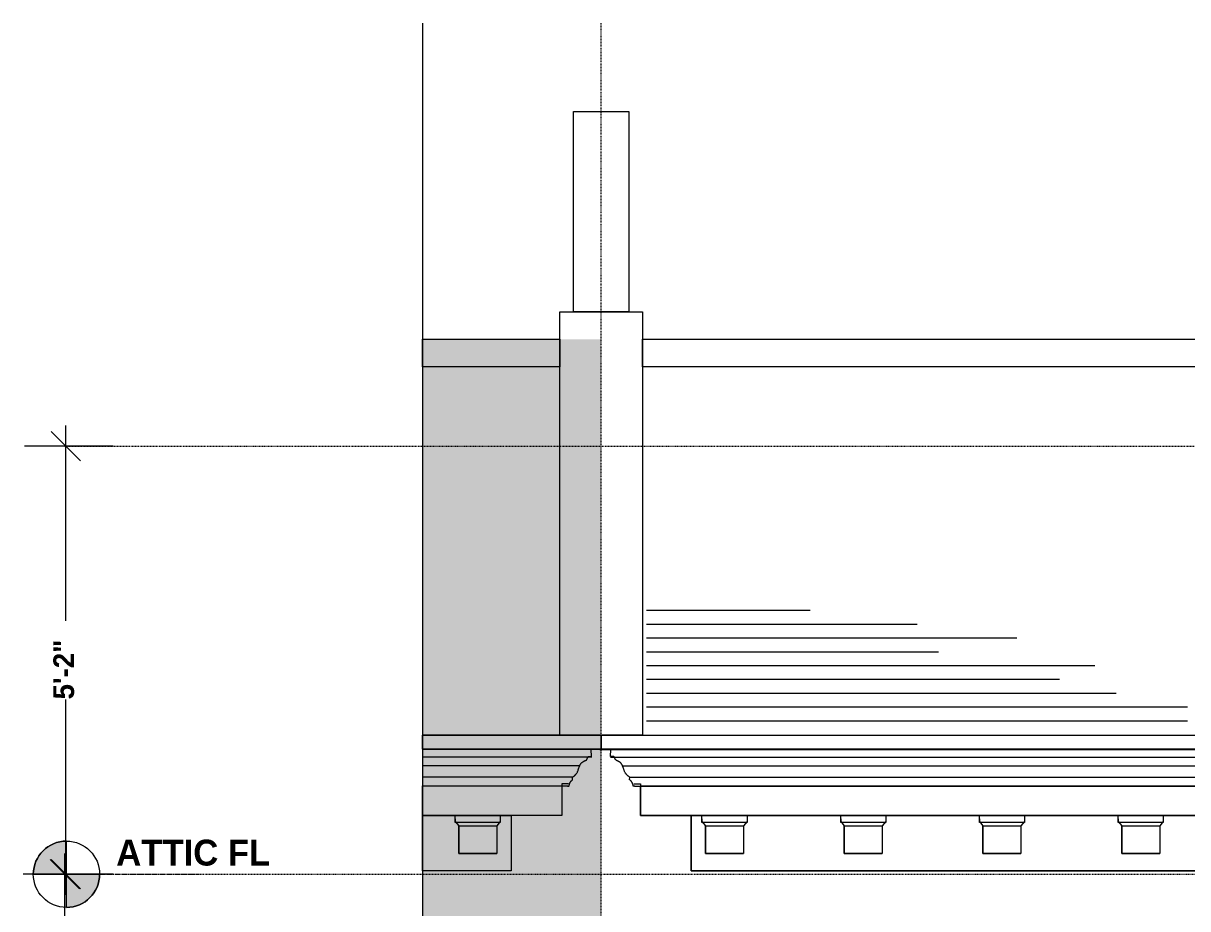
# Model space of a CAD drawing. Header units: inches. Extents: x -961 to 1381, y -1063 to 1035.
# Drawn here: x -343.8 to -175.2, y 123 to 251.3 of the extents above; entities that cross this region are included whole.
import ezdxf

# ---------------------------------------------------------------- set-up
doc = ezdxf.new("R2010")
doc.units = ezdxf.units.IN
doc.header["$LTSCALE"] = 0.2
doc.header["$MEASUREMENT"] = 0
doc.header["$PDMODE"] = 1
doc.header["$PDSIZE"] = -2
for name, pattern in [('STYLE_06', [1.04164, 0.625, -0.20828, 0.06943, -0.13893]), ('STYLE_07', [1.875, 0.625, -0.20828, 0.625, -0.20836, 0.06943, -0.13893]), ('STYLE_09', [5, 3.75, -0.277785, 0.69443, -0.277785])]:
    doc.linetypes.add(name, pattern=pattern)
doc.layers.get('0').update_dxf_attribs({"lineweight": 15})
for name, color, linetype, lineweight in [('_MD Elevations (2D)', 7, 'Continuous', 5), ('Dimension', 7, 'Continuous', 5), ('None', 7, 'Continuous', 5)]:
    doc.layers.add(name, color=color, linetype=linetype, lineweight=lineweight)
doc.styles.add('Bradley Hand ITC TT-Bold', font='Bradley Hand ITC TT-Bold')
doc.dimstyles.new('Arch', dxfattribs={"dimtxt": 3.002787, "dimasz": 0.125, "dimexe": 0.125, "dimexo": 0.0625, "dimgap": 0.0625, "dimtad": 1, "dimdec": 3, "dimzin": 15, "dimdsep": 46, "dimlunit": 4, "dimtxsty": 'Bradley Hand ITC TT-Bold', "dimblk": 'VW_SLASH', "dimcen": 0, "dimdle": 0.0625, "dimazin": 0, "dimtfac": 1, "dimtdec": 3, "dimtix": 1, "dimtmove": 0, "dimatfit": 0, "dimldrblk": 'VW_FILLEDARROW', "dimfxl": 0, "dimfrac": 2, "dimtolj": 1, "dimtzin": 15, "dimarcsym": 0})

# ---------------------------------------------------------------- blocks, each defined once
blk = doc.blocks.new('Group')
at = {"layer": 'None', "color": 7, "linetype": 'Continuous', "lineweight": 5}
for p, q in [((-253.57, 166.24), (-229.87, 166.24)), ((-253.57, 164.24), (-214.41, 164.24)), ((-253.57, 162.24), (-199.98, 162.24)), ((-253.57, 160.24), (-211.32, 160.24)), ((-253.57, 158.24), (-188.65, 158.24)), ((-253.57, 156.24), (-193.8, 156.24)), ((-253.57, 154.24), (-185.56, 154.24)), ((-253.57, 152.24), (-175.25, 152.24)), ((-253.57, 150.24), (-175.25, 150.24))]:
    blk.add_line(p, q, dxfattribs=at)
blk = doc.blocks.new('*D')
at = {"layer": 'Defpoints', "color": 0, "lineweight": 0}
for p in [(-327.82, 190), (100.36, 190), (1355.82, 190), (-337.66, 128), (-330.31, 128), (-327.82, 128), (90.52, 128), (97.86, 128), (100.36, 128), (1355.82, 128), (1358.31, 128), (1365.66, 128), (-947.19, 104.5), (-337.81, 15.5), (-330.31, 15.5), (-329.47, 15.5), (90.36, 15.5), (97.86, 15.5), (97.86, 15.5), (1357.47, 15.5), (1358.31, 15.5), (1365.81, 15.5), (-954.69, 6), (-947.19, 6), (-947.19, 6), (-954.69, -105.5), (-947.19, -105.5), (-947.19, -105.5), (-336.97, -105.5), (-336.97, -105.5), (-329.47, -105.5), (-329.47, -105.5), (90.36, -105.5), (90.36, -105.5), (97.86, -105.5), (97.86, -105.5), (1357.47, -105.5), (1357.47, -105.5), (1364.97, -105.5), (1364.97, -105.5), (-329.47, -198.75), (97.86, -198.75), (1357.47, -198.75), (-954.69, -207.5), (-947.19, -207.5)]:
    blk.add_point(p, dxfattribs=at)
at = {"layer": 'Dimension', "color": 0, "linetype": 'Continuous', "lineweight": -2}
for p, q in [((-337.66, 190), (-337.66, 193)), ((90.52, 190), (90.52, 193)), ((1365.66, 190), (1365.66, 193)), ((-330.82, 190), (-343.66, 190)), ((-337.66, 128), (-337.66, 190)), ((97.36, 190), (84.52, 190)), ((90.52, 128), (90.52, 190)), ((1358.82, 190), (1371.66, 190)), ((1365.66, 128), (1365.66, 190)), ((-337.81, 128), (-337.81, 131)), ((90.36, 128), (90.36, 131)), ((1365.81, 128), (1365.81, 131)), ((-333.31, 128), (-343.81, 128)), ((-330.82, 128), (-343.66, 128)), ((-337.81, 15.5), (-337.81, 128)), ((-337.66, 125), (-337.66, 128)), ((94.86, 128), (84.36, 128)), ((97.36, 128), (84.52, 128)), ((90.36, 15.5), (90.36, 128)), ((90.52, 125), (90.52, 128)), ((1358.82, 128), (1371.66, 128)), ((1361.31, 128), (1371.81, 128)), ((1365.66, 125), (1365.66, 128)), ((1365.81, 15.5), (1365.81, 128)), ((-954.69, 104.5), (-954.69, 107.5)), ((-950.19, 104.5), (-960.69, 104.5)), ((-954.69, 6), (-954.69, 104.5)), ((-336.97, 15.5), (-336.97, 18.5)), ((90.36, 15.5), (90.36, 18.5)), ((1364.97, 15.5), (1364.97, 18.5)), ((-333.31, 15.5), (-343.81, 15.5)), ((-332.47, 15.5), (-342.97, 15.5)), ((-337.81, 12.5), (-337.81, 15.5)), ((-336.97, -105.5), (-336.97, 15.5)), ((94.86, 15.5), (84.36, 15.5)), ((94.86, 15.5), (84.36, 15.5)), ((90.36, -105.5), (90.36, 15.5)), ((90.36, 12.5), (90.36, 15.5)), ((1360.47, 15.5), (1370.97, 15.5)), ((1361.31, 15.5), (1371.81, 15.5)), ((1364.97, -105.5), (1364.97, 15.5)), ((1365.81, 12.5), (1365.81, 15.5)), ((-954.69, 6), (-954.69, 9)), ((-935.69, 9), (-935.69, 6)), ((-950.19, 6), (-960.69, 6)), ((-950.19, 6), (-960.69, 6)), ((-954.69, -105.5), (-954.69, 6)), ((-954.69, 3), (-954.69, 6)), ((-935.69, 6), (-935.69, -6.5)), ((-932.69, 6), (-929.69, 6)), ((-935.69, -6.5), (-935.69, -9.5)), ((-932.69, -6.5), (-929.69, -6.5)), ((-954.69, -105.5), (-954.69, -102.5)), ((-935.69, -102.5), (-935.69, -105.5)), ((-336.97, -102.5), (-336.97, -105.5)), ((90.36, -102.5), (90.36, -105.5)), ((1364.97, -102.5), (1364.97, -105.5)), ((-950.19, -105.5), (-960.69, -105.5)), ((-950.19, -105.5), (-960.69, -105.5)), ((-954.69, -207.5), (-954.69, -105.5)), ((-954.69, -108.5), (-954.69, -105.5)), ((-935.69, -105.5), (-935.69, -118)), ((-932.69, -105.5), (-929.69, -105.5)), ((-332.47, -105.5), (-342.97, -105.5)), ((-332.47, -105.5), (-342.97, -105.5)), ((-336.97, -108.5), (-336.97, -105.5)), ((-336.97, -105.5), (-336.97, -198.75)), ((94.86, -105.5), (84.36, -105.5)), ((94.86, -105.5), (84.36, -105.5)), ((90.36, -108.5), (90.36, -105.5)), ((90.36, -105.5), (90.36, -198.75)), ((1360.47, -105.5), (1370.97, -105.5)), ((1360.47, -105.5), (1370.97, -105.5)), ((1364.97, -108.5), (1364.97, -105.5)), ((1364.97, -105.5), (1364.97, -198.75)), ((-935.69, -118), (-935.69, -121)), ((-932.69, -118), (-929.69, -118)), ((-332.47, -198.75), (-342.97, -198.75)), ((-336.97, -198.75), (-336.97, -201.75)), ((94.86, -198.75), (84.36, -198.75)), ((90.36, -198.75), (90.36, -201.75)), ((1360.47, -198.75), (1370.97, -198.75)), ((1364.97, -198.75), (1364.97, -201.75)), ((-950.19, -207.5), (-960.69, -207.5)), ((-954.69, -210.5), (-954.69, -207.5))]:
    blk.add_line(p, q, dxfattribs=at)
at = {"layer": 'None', "color": 0, "linetype": 'Continuous', "lineweight": 20}
for points in [[(-339.78, 192.12), (-335.54, 187.88)], [(88.39, 192.12), (92.64, 187.88)], [(1363.54, 192.12), (1367.78, 187.88)], [(-339.93, 130.12), (-335.69, 125.88)], [(-335.54, 125.88), (-339.78, 130.12)], [(88.24, 130.12), (92.49, 125.88)], [(92.64, 125.88), (88.39, 130.12)], [(1367.78, 125.88), (1363.54, 130.12)], [(1363.69, 130.12), (1367.93, 125.88)], [(-956.81, 106.62), (-952.57, 102.38)], [(-335.69, 13.38), (-339.93, 17.62)], [(-339.1, 17.62), (-334.85, 13.38)], [(88.24, 17.62), (92.49, 13.38)], [(92.49, 13.38), (88.24, 17.62)], [(1362.85, 17.62), (1367.1, 13.38)], [(1367.93, 13.38), (1363.69, 17.62)], [(-956.81, 8.12), (-952.57, 3.88)], [(-952.57, 3.88), (-956.81, 8.12)], [(-937.81, 8.12), (-933.57, 3.88)], [(-933.57, -8.62), (-937.81, -4.38)], [(-956.81, -103.38), (-952.57, -107.62)], [(-952.57, -107.62), (-956.81, -103.38)], [(-937.81, -103.38), (-933.57, -107.62)], [(-334.85, -107.62), (-339.1, -103.38)], [(-339.1, -103.38), (-334.85, -107.62)], [(92.49, -107.62), (88.24, -103.38)], [(88.24, -103.38), (92.49, -107.62)], [(1367.1, -107.62), (1362.85, -103.38)], [(1362.85, -103.38), (1367.1, -107.62)], [(-933.57, -120.12), (-937.81, -115.88)], [(-334.85, -200.87), (-339.1, -196.63)], [(92.49, -200.87), (88.24, -196.63)], [(1367.1, -200.87), (1362.85, -196.63)], [(-952.57, -209.62), (-956.81, -205.38)]]:
    blk.add_lwpolyline(points, dxfattribs=at)
at = {"color": 0, "linetype": 'Continuous', "lineweight": -2}
for points in [[(-334.33, 153.32), (-334.33, 164.68), (-340.99, 164.68), (-340.99, 153.32)], [(93.85, 153.32), (93.85, 164.68), (87.18, 164.68), (87.18, 153.32)], [(1368.99, 153.32), (1368.99, 164.68), (1362.33, 164.68), (1362.33, 153.32)], [(-334.48, 61.33), (-334.48, 82.17), (-341.15, 82.17), (-341.15, 61.33)], [(93.7, 61.33), (93.7, 82.17), (87.03, 82.17), (87.03, 61.33)], [(1369.15, 61.33), (1369.15, 82.17), (1362.48, 82.17), (1362.48, 61.33)], [(-951.36, 44.8), (-951.36, 65.7), (-958.03, 65.7), (-958.03, 44.8)], [(-932.78, -7.96), (-932.78, 7.46), (-938.61, 7.46), (-938.61, -7.96)], [(-333.64, -51.65), (-333.64, -38.35), (-340.31, -38.35), (-340.31, -51.65)], [(93.7, -51.65), (93.7, -38.35), (87.03, -38.35), (87.03, -51.65)], [(1368.31, -51.65), (1368.31, -38.35), (1361.64, -38.35), (1361.64, -51.65)], [(-951.36, -60.1), (-951.36, -39.4), (-958.03, -39.4), (-958.03, -60.1)], [(-932.78, -119.46), (-932.78, -104.04), (-938.61, -104.04), (-938.61, -119.46)], [(-333.64, -168.39), (-333.64, -135.86), (-340.31, -135.86), (-340.31, -168.39)], [(93.7, -168.39), (93.7, -135.86), (87.03, -135.86), (87.03, -168.39)], [(1368.31, -168.39), (1368.31, -135.86), (1361.64, -135.86), (1361.64, -168.39)], [(-951.36, -162.1), (-951.36, -150.9), (-958.03, -150.9), (-958.03, -162.1)]]:
    blk.add_wipeout(points, dxfattribs=at).dxf.layer = 'Dimension'
at = {"layer": 'Defpoints', "color": 0, "lineweight": 0}
for p in [(-935.69, 6), (-935.69, 6), (-935.69, -6.5), (-935.69, -105.5), (-935.69, -105.5), (-935.69, -118)]:
    blk.add_point(p, dxfattribs=at)
at = {"layer": 'Dimension', "color": 0, "attachment_point": 1, "rotation": 90, "line_spacing_factor": 1.337445, "style": 'Bradley Hand ITC TT-Bold'}
for s, insert, char_height in [('5\'-2"', (-339.46, 153.32), 3.003), ('5\'-2"', (88.71, 153.32), 3.003), ('5\'-2"', (1363.86, 153.32), 3.003), ('9\'-4 1/2"', (-339.61, 61.33), 3.003), ('9\'-4 1/2"', (88.56, 61.33), 3.003), ('9\'-4 1/2"', (1364.01, 61.33), 3.003), ('8\'-2 1/2"', (-956.5, 44.8), 3.003), ('12 1/2"', (-937.27, -7.96), 2.627), ('10\'-1"', (-338.78, -51.65), 3.003), ('10\'-1"', (88.56, -51.65), 3.003), ('10\'-1"', (1363.17, -51.65), 3.003), ('9\'-3 1/2"', (-956.5, -60.1), 3.003), ('12 1/2"', (-937.27, -119.46), 2.627), ('7\'-9 1/4" +/- ', (-338.78, -168.39), 3.0028), ('7\'-9 1/4" +/- ', (88.56, -168.39), 3.0028), ('7\'-9 1/4" +/- ', (1363.17, -168.39), 3.0028), ('8\'-6"', (-956.5, -162.1), 3.003)]:
    blk.add_mtext(s, dxfattribs=dict(at, insert=insert, char_height=char_height))
blk = doc.blocks.new('VW_FILLEDARROW')
at = {"linetype": 'ByBlock', "lineweight": 0}
blk.add_hatch(color=0, dxfattribs=at).paths.add_polyline_path([(-1, 0.268), (0, 0), (-1, -0.268)])
at = {"layer": 'None', "color": 0, "linetype": 'Continuous', "lineweight": 5}
blk.add_lwpolyline([(-1, 0.268), (0, 0), (-1, -0.268)], close=True, dxfattribs=at)
blk = doc.blocks.new('VW_SLASH')
at = {"color": 0, "linetype": 'ByBlock', "lineweight": -2}
blk.add_line((0, 0), (-1, 0), dxfattribs=at)
at = {"layer": 'None', "color": 0, "linetype": 'Continuous', "lineweight": 20}
blk.add_lwpolyline([(0.354, 0.354), (-0.354, -0.354)], dxfattribs=at)
blk = doc.blocks.new('Group-171')
at = {"color": 7, "linetype": 'Continuous', "lineweight": 20}
blk.add_wipeout([(-255.26, 140.76), (-255.51, 140.78), (-255.51, 140.8), (-255.51, 140.82), (-255.52, 140.84), (-255.52, 140.85), (-255.52, 140.87), (-255.53, 140.89), (-255.53, 140.91), (-255.54, 140.93), (-255.54, 140.95), (-255.54, 140.97), (-255.55, 140.98), (-255.55, 141), (-255.56, 141.02), (-255.56, 141.04), (-255.57, 141.05), (-255.57, 141.07), (-255.58, 141.09), (-255.59, 141.1), (-255.59, 141.12), (-255.6, 141.14), (-255.6, 141.15), (-255.61, 141.17), (-255.62, 141.18), (-255.62, 141.2), (-255.63, 141.22), (-255.64, 141.23), (-255.64, 141.25), (-255.65, 141.26), (-255.66, 141.28), (-255.67, 141.29), (-255.67, 141.3), (-255.68, 141.32), (-255.69, 141.33), (-255.7, 141.35), (-255.71, 141.36), (-255.72, 141.37), (-255.72, 141.39), (-255.73, 141.4), (-255.74, 141.41), (-255.75, 141.43), (-255.76, 141.44), (-255.77, 141.45), (-255.78, 141.46), (-255.79, 141.48), (-255.8, 141.49), (-255.81, 141.5), (-255.82, 141.51), (-255.83, 141.52), (-255.84, 141.53), (-255.85, 141.54), (-255.86, 141.55), (-255.87, 141.57), (-255.88, 141.58), (-255.9, 141.59), (-255.91, 141.6), (-255.92, 141.61), (-255.93, 141.62), (-255.94, 141.63), (-255.96, 141.64), (-255.97, 141.64), (-255.98, 141.65), (-255.99, 141.66), (-256.01, 141.67), (-256.02, 141.68)], dxfattribs=at).dxf.layer = 'None'
at = {"layer": 'None', "color": 7, "linetype": 'Continuous', "lineweight": 20}
blk.add_line((-256.02, 141.68), (-256, 142.05), dxfattribs=at)
blk.add_open_spline([(-255.26, 140.76), (-255.38, 140.77), (-255.51, 140.78), (-255.6, 141.41), (-256.02, 141.68)], degree=2, knots=[0, 0, 0, 1, 1, 2, 2, 2], dxfattribs=at)
at = {"color": 7, "linetype": 'Continuous', "lineweight": 20}
blk.add_wipeout([(-256, 142.05), (-256.02, 142.07), (-256.04, 142.08), (-256.06, 142.09), (-256.08, 142.11), (-256.1, 142.12), (-256.11, 142.13), (-256.13, 142.15), (-256.15, 142.16), (-256.17, 142.17), (-256.19, 142.19), (-256.2, 142.2), (-256.22, 142.21), (-256.24, 142.23), (-256.25, 142.24), (-256.27, 142.26), (-256.29, 142.27), (-256.3, 142.28), (-256.32, 142.3), (-256.33, 142.31), (-256.35, 142.33), (-256.36, 142.34), (-256.38, 142.35), (-256.39, 142.37), (-256.41, 142.38), (-256.42, 142.4), (-256.44, 142.41), (-256.45, 142.43), (-256.46, 142.44), (-256.48, 142.46), (-256.49, 142.47), (-256.5, 142.49), (-256.52, 142.5), (-256.53, 142.52), (-256.54, 142.53), (-256.55, 142.55), (-256.57, 142.57), (-256.58, 142.58), (-256.59, 142.6), (-256.6, 142.61), (-256.61, 142.63), (-256.62, 142.65), (-256.63, 142.66), (-256.64, 142.68), (-256.65, 142.69), (-256.66, 142.71), (-256.67, 142.73), (-256.68, 142.74), (-256.69, 142.76), (-256.7, 142.78), (-256.71, 142.79), (-256.72, 142.81), (-256.73, 142.83), (-256.73, 142.84), (-256.74, 142.86), (-256.75, 142.88), (-256.76, 142.9), (-256.76, 142.91), (-256.77, 142.93), (-256.78, 142.95), (-256.78, 142.96), (-256.79, 142.98), (-256.8, 143), (-256.8, 143.02), (-256.81, 143.04), (-256.81, 143.05), (-256.82, 143.07), (-256.83, 143.09), (-256.83, 143.11), (-256.84, 143.12), (-256.84, 143.14), (-256.85, 143.16), (-256.85, 143.17), (-256.86, 143.19), (-256.86, 143.21), (-256.87, 143.23), (-256.87, 143.24), (-256.88, 143.26), (-256.89, 143.27), (-256.89, 143.29), (-256.9, 143.31), (-256.9, 143.32), (-256.91, 143.34), (-256.91, 143.35), (-256.92, 143.37), (-256.92, 143.38), (-256.93, 143.4), (-256.94, 143.41), (-256.94, 143.43), (-256.95, 143.44), (-256.95, 143.46), (-256.96, 143.47), (-256.96, 143.49), (-256.97, 143.5), (-256.97, 143.52), (-256.98, 143.53), (-256.98, 143.55), (-256.99, 143.56), (-256.99, 143.57), (-257, 143.59), (-257.01, 143.6), (-257.01, 143.61), (-257.02, 143.63), (-257.02, 143.64), (-257.03, 143.65), (-257.03, 143.67), (-257.04, 143.68), (-257.04, 143.69), (-257.05, 143.7), (-257.05, 143.72), (-257.06, 143.73), (-257.06, 143.74), (-257.07, 143.75), (-257.07, 143.77), (-257.08, 143.78), (-257.08, 143.79), (-257.09, 143.8), (-257.09, 143.81), (-257.1, 143.82), (-257.11, 143.83), (-257.11, 143.85), (-257.12, 143.86), (-257.12, 143.87), (-257.13, 143.88), (-257.13, 143.89), (-257.14, 143.9), (-257.14, 143.91), (-257.15, 143.92), (-257.15, 143.93), (-257.16, 143.94), (-257.16, 143.95), (-257.17, 143.96), (-257.17, 143.97), (-257.18, 143.98), (-257.19, 143.99), (-257.19, 144), (-257.2, 144.01), (-257.21, 144.02), (-257.22, 144.03), (-257.22, 144.04), (-257.23, 144.05), (-257.24, 144.06), (-257.25, 144.07), (-257.26, 144.08), (-257.27, 144.09), (-257.28, 144.1), (-257.29, 144.11), (-257.3, 144.12), (-257.31, 144.13), (-257.32, 144.14), (-257.33, 144.15), (-257.34, 144.16), (-257.35, 144.17), (-257.36, 144.18), (-257.37, 144.19), (-257.39, 144.19), (-257.4, 144.2), (-257.41, 144.21), (-257.43, 144.22), (-257.44, 144.23), (-257.45, 144.24), (-257.47, 144.25), (-257.48, 144.26), (-257.49, 144.27), (-257.51, 144.28), (-257.52, 144.29), (-257.54, 144.3), (-257.55, 144.31), (-257.57, 144.32), (-257.59, 144.33), (-257.6, 144.34), (-257.62, 144.35), (-257.64, 144.36), (-257.65, 144.36), (-257.67, 144.37), (-257.69, 144.38), (-257.71, 144.39), (-257.72, 144.4), (-257.74, 144.41), (-257.76, 144.42), (-257.78, 144.43), (-257.8, 144.44), (-257.82, 144.45), (-257.84, 144.46), (-257.86, 144.47), (-257.88, 144.48), (-257.9, 144.48), (-257.92, 144.49), (-257.94, 144.5), (-257.96, 144.51), (-257.98, 144.52), (-258, 144.53), (-258.03, 144.54)], dxfattribs=at).dxf.layer = 'None'
at = {"layer": 'None', "color": 7, "linetype": 'Continuous', "lineweight": 20}
blk.add_line((-258.03, 144.54), (-258.29, 145.05), dxfattribs=at)
blk.add_open_spline([(-256, 142.05), (-256.63, 142.46), (-256.99, 143.61), (-257.32, 144.25), (-258.03, 144.54)], degree=2, dxfattribs=at)
blk = doc.blocks.new('Group-172')
at = {"layer": 'None', "color": 7}
blk.add_blockref('Group-171', (0, 0), dxfattribs=at)
at = {"layer": 'None', "color": 7, "linetype": 'Continuous', "lineweight": 20}
for p, q in [((-258.78, 145.05), (-258.72, 146.05)), ((-258.29, 145.05), (-258.78, 145.05))]:
    blk.add_line(p, q, dxfattribs=at)
blk = doc.blocks.new('Group-175')
at = {"layer": 'None', "color": 7, "linetype": 'Continuous', "lineweight": 15}
for p, q in [((-260.15, 146.05), (30.75, 146.05)), ((-255.31, 140.78), (27.21, 140.78))]:
    blk.add_line(p, q, dxfattribs=at)
at = {"layer": 'None', "color": 7, "linetype": 'Continuous', "lineweight": 5}
for p, q in [((-258.81, 144.95), (30.34, 144.95)), ((-257.06, 143.72), (28.66, 143.72)), ((-256, 142.04), (27.61, 142.04))]:
    blk.add_line(p, q, dxfattribs=at)
at = {"layer": 'None', "color": 7}
blk.add_blockref('Group-172', (0, 0), dxfattribs=at)
blk = doc.blocks.new('Group-176')
at = {"layer": 'None', "color": 7, "linetype": 'Continuous', "lineweight": 5}
for points in [[(-245.55, 136.5), (-239, 136.5), (-239, 135.5), (-245.55, 135.5)], [(-245.02, 135), (-239.52, 135), (-239.52, 131), (-245.02, 131)]]:
    blk.add_lwpolyline(points, close=True, dxfattribs=at)
at = {"layer": 'None', "color": 7, "linetype": 'Continuous', "lineweight": 5, "flags": 128}
for points in [[(-245.55, 136), (-245.55, 135.62), (-245.02, 135), (-245.02, 131), (-239.52, 131)], [(-239, 136), (-239, 135.62), (-239.52, 135), (-239.52, 131), (-245.02, 131)]]:
    blk.add_lwpolyline(points, dxfattribs=at)
blk = doc.blocks.new('Group-177')
at = {"layer": 'None', "color": 7, "linetype": 'Continuous', "lineweight": 5}
for points in [[(-225.46, 136.5), (-218.92, 136.5), (-218.92, 135.5), (-225.46, 135.5)], [(-224.94, 135), (-219.44, 135), (-219.44, 131), (-224.94, 131)]]:
    blk.add_lwpolyline(points, close=True, dxfattribs=at)
at = {"layer": 'None', "color": 7, "linetype": 'Continuous', "lineweight": 5, "flags": 128}
for points in [[(-225.46, 136), (-225.46, 135.62), (-224.94, 135), (-224.94, 131), (-219.44, 131)], [(-218.92, 136), (-218.92, 135.62), (-219.44, 135), (-219.44, 131), (-224.94, 131)]]:
    blk.add_lwpolyline(points, dxfattribs=at)
blk = doc.blocks.new('Group-178')
at = {"layer": 'None', "color": 7, "linetype": 'Continuous', "lineweight": 5}
for points in [[(-205.38, 136.5), (-198.83, 136.5), (-198.83, 135.5), (-205.38, 135.5)], [(-204.86, 135), (-199.36, 135), (-199.36, 131), (-204.86, 131)]]:
    blk.add_lwpolyline(points, close=True, dxfattribs=at)
at = {"layer": 'None', "color": 7, "linetype": 'Continuous', "lineweight": 5, "flags": 128}
for points in [[(-205.38, 136), (-205.38, 135.62), (-204.86, 135), (-204.86, 131), (-199.36, 131)], [(-198.83, 136), (-198.83, 135.62), (-199.36, 135), (-199.36, 131), (-204.86, 131)]]:
    blk.add_lwpolyline(points, dxfattribs=at)
blk = doc.blocks.new('Group-179')
at = {"layer": 'None', "color": 7, "linetype": 'Continuous', "lineweight": 5}
for points in [[(-185.3, 136.5), (-178.75, 136.5), (-178.75, 135.5), (-185.3, 135.5)], [(-184.77, 135), (-179.27, 135), (-179.27, 131), (-184.77, 131)]]:
    blk.add_lwpolyline(points, close=True, dxfattribs=at)
at = {"layer": 'None', "color": 7, "linetype": 'Continuous', "lineweight": 5, "flags": 128}
for points in [[(-185.3, 136), (-185.3, 135.62), (-184.77, 135), (-184.77, 131), (-179.27, 131)], [(-178.75, 136), (-178.75, 135.62), (-179.27, 135), (-179.27, 131), (-184.77, 131)]]:
    blk.add_lwpolyline(points, dxfattribs=at)
blk = doc.blocks.new('Group-188')
at = {"color": 7, "linetype": 'Continuous', "lineweight": 20}
blk.add_wipeout([(-265.04, 140.76), (-264.79, 140.78), (-264.79, 140.8), (-264.78, 140.82), (-264.78, 140.84), (-264.78, 140.85), (-264.77, 140.87), (-264.77, 140.89), (-264.77, 140.91), (-264.76, 140.93), (-264.76, 140.95), (-264.75, 140.97), (-264.75, 140.98), (-264.74, 141), (-264.74, 141.02), (-264.73, 141.04), (-264.73, 141.05), (-264.72, 141.07), (-264.72, 141.09), (-264.71, 141.1), (-264.71, 141.12), (-264.7, 141.14), (-264.69, 141.15), (-264.69, 141.17), (-264.68, 141.18), (-264.68, 141.2), (-264.67, 141.22), (-264.66, 141.23), (-264.65, 141.25), (-264.65, 141.26), (-264.64, 141.28), (-264.63, 141.29), (-264.62, 141.3), (-264.62, 141.32), (-264.61, 141.33), (-264.6, 141.35), (-264.59, 141.36), (-264.58, 141.37), (-264.57, 141.39), (-264.57, 141.4), (-264.56, 141.41), (-264.55, 141.43), (-264.54, 141.44), (-264.53, 141.45), (-264.52, 141.46), (-264.51, 141.48), (-264.5, 141.49), (-264.49, 141.5), (-264.48, 141.51), (-264.47, 141.52), (-264.46, 141.53), (-264.45, 141.54), (-264.44, 141.55), (-264.42, 141.57), (-264.41, 141.58), (-264.4, 141.59), (-264.39, 141.6), (-264.38, 141.61), (-264.37, 141.62), (-264.35, 141.63), (-264.34, 141.64), (-264.33, 141.64), (-264.32, 141.65), (-264.3, 141.66), (-264.29, 141.67), (-264.28, 141.68)], dxfattribs=at).dxf.layer = 'None'
at = {"layer": 'None', "color": 7, "linetype": 'Continuous', "lineweight": 20}
blk.add_line((-264.28, 141.68), (-264.3, 142.05), dxfattribs=at)
blk.add_open_spline([(-265.04, 140.76), (-264.92, 140.77), (-264.79, 140.78), (-264.7, 141.41), (-264.28, 141.68)], degree=2, knots=[0, 0, 0, 1, 1, 2, 2, 2], dxfattribs=at)
at = {"color": 7, "linetype": 'Continuous', "lineweight": 20}
blk.add_wipeout([(-264.3, 142.05), (-264.28, 142.07), (-264.26, 142.08), (-264.24, 142.09), (-264.22, 142.11), (-264.2, 142.12), (-264.18, 142.13), (-264.17, 142.15), (-264.15, 142.16), (-264.13, 142.17), (-264.11, 142.19), (-264.1, 142.2), (-264.08, 142.21), (-264.06, 142.23), (-264.04, 142.24), (-264.03, 142.26), (-264.01, 142.27), (-264, 142.28), (-263.98, 142.3), (-263.96, 142.31), (-263.95, 142.33), (-263.93, 142.34), (-263.92, 142.35), (-263.9, 142.37), (-263.89, 142.38), (-263.88, 142.4), (-263.86, 142.41), (-263.85, 142.43), (-263.83, 142.44), (-263.82, 142.46), (-263.81, 142.47), (-263.79, 142.49), (-263.78, 142.5), (-263.77, 142.52), (-263.76, 142.53), (-263.74, 142.55), (-263.73, 142.57), (-263.72, 142.58), (-263.71, 142.6), (-263.7, 142.61), (-263.69, 142.63), (-263.68, 142.65), (-263.67, 142.66), (-263.66, 142.68), (-263.65, 142.69), (-263.64, 142.71), (-263.63, 142.73), (-263.62, 142.74), (-263.61, 142.76), (-263.6, 142.78), (-263.59, 142.79), (-263.58, 142.81), (-263.57, 142.83), (-263.56, 142.84), (-263.56, 142.86), (-263.55, 142.88), (-263.54, 142.9), (-263.53, 142.91), (-263.53, 142.93), (-263.52, 142.95), (-263.51, 142.96), (-263.51, 142.98), (-263.5, 143), (-263.5, 143.02), (-263.49, 143.04), (-263.48, 143.05), (-263.48, 143.07), (-263.47, 143.09), (-263.47, 143.11), (-263.46, 143.12), (-263.46, 143.14), (-263.45, 143.16), (-263.45, 143.17), (-263.44, 143.19), (-263.43, 143.21), (-263.43, 143.23), (-263.42, 143.24), (-263.42, 143.26), (-263.41, 143.27), (-263.41, 143.29), (-263.4, 143.31), (-263.4, 143.32), (-263.39, 143.34), (-263.38, 143.35), (-263.38, 143.37), (-263.37, 143.38), (-263.37, 143.4), (-263.36, 143.41), (-263.36, 143.43), (-263.35, 143.44), (-263.35, 143.46), (-263.34, 143.47), (-263.34, 143.49), (-263.33, 143.5), (-263.33, 143.52), (-263.32, 143.53), (-263.31, 143.55), (-263.31, 143.56), (-263.3, 143.57), (-263.3, 143.59), (-263.29, 143.6), (-263.29, 143.61), (-263.28, 143.63), (-263.28, 143.64), (-263.27, 143.65), (-263.27, 143.67), (-263.26, 143.68), (-263.26, 143.69), (-263.25, 143.7), (-263.25, 143.72), (-263.24, 143.73), (-263.23, 143.74), (-263.23, 143.75), (-263.22, 143.77), (-263.22, 143.78), (-263.21, 143.79), (-263.21, 143.8), (-263.2, 143.81), (-263.2, 143.82), (-263.19, 143.83), (-263.19, 143.85), (-263.18, 143.86), (-263.18, 143.87), (-263.17, 143.88), (-263.17, 143.89), (-263.16, 143.9), (-263.16, 143.91), (-263.15, 143.92), (-263.15, 143.93), (-263.14, 143.94), (-263.14, 143.95), (-263.13, 143.96), (-263.12, 143.97), (-263.12, 143.98), (-263.11, 143.99), (-263.1, 144), (-263.1, 144.01), (-263.09, 144.02), (-263.08, 144.03), (-263.07, 144.04), (-263.07, 144.05), (-263.06, 144.06), (-263.05, 144.07), (-263.04, 144.08), (-263.03, 144.09), (-263.02, 144.1), (-263.01, 144.11), (-263, 144.12), (-262.99, 144.13), (-262.98, 144.14), (-262.97, 144.15), (-262.96, 144.16), (-262.95, 144.17), (-262.94, 144.18), (-262.92, 144.19), (-262.91, 144.19), (-262.9, 144.2), (-262.89, 144.21), (-262.87, 144.22), (-262.86, 144.23), (-262.85, 144.24), (-262.83, 144.25), (-262.82, 144.26), (-262.8, 144.27), (-262.79, 144.28), (-262.77, 144.29), (-262.76, 144.3), (-262.74, 144.31), (-262.73, 144.32), (-262.71, 144.33), (-262.7, 144.34), (-262.68, 144.35), (-262.66, 144.36), (-262.65, 144.36), (-262.63, 144.37), (-262.61, 144.38), (-262.59, 144.39), (-262.57, 144.4), (-262.56, 144.41), (-262.54, 144.42), (-262.52, 144.43), (-262.5, 144.44), (-262.48, 144.45), (-262.46, 144.46), (-262.44, 144.47), (-262.42, 144.48), (-262.4, 144.48), (-262.38, 144.49), (-262.36, 144.5), (-262.34, 144.51), (-262.32, 144.52), (-262.29, 144.53), (-262.27, 144.54)], dxfattribs=at).dxf.layer = 'None'
at = {"layer": 'None', "color": 7, "linetype": 'Continuous', "lineweight": 20}
blk.add_line((-262.27, 144.54), (-262.01, 145.05), dxfattribs=at)
blk.add_open_spline([(-264.3, 142.05), (-263.67, 142.46), (-263.31, 143.61), (-262.98, 144.25), (-262.27, 144.54)], degree=2, dxfattribs=at)
blk = doc.blocks.new('Group-189')
at = {"layer": 'None', "color": 7}
blk.add_blockref('Group-188', (0, 0), dxfattribs=at)
at = {"layer": 'None', "color": 7, "linetype": 'Continuous', "lineweight": 20}
for p, q in [((-262.01, 145.05), (-261.52, 145.05)), ((-261.52, 145.05), (-261.57, 146.05))]:
    blk.add_line(p, q, dxfattribs=at)
blk = doc.blocks.new('Group-190')
at = {"layer": 'None', "color": 7, "linetype": 'Continuous', "lineweight": 15}
for p, q in [((-260.15, 146.05), (-286, 146.05)), ((-264.99, 140.78), (-286, 140.78))]:
    blk.add_line(p, q, dxfattribs=at)
at = {"layer": 'None', "color": 7, "linetype": 'Continuous', "lineweight": 5}
for p, q in [((-261.49, 144.95), (-286, 144.95)), ((-263.24, 143.72), (-286, 143.72)), ((-264.3, 142.04), (-286, 142.04))]:
    blk.add_line(p, q, dxfattribs=at)
at = {"layer": 'None', "color": 7}
blk.add_blockref('Group-189', (0, 0), dxfattribs=at)
blk = doc.blocks.new('Group-191')
at = {"layer": 'None', "color": 7, "linetype": 'Continuous', "lineweight": 5}
for points in [[(-281.3, 136.5), (-274.75, 136.5), (-274.75, 135.5), (-281.3, 135.5)], [(-280.77, 135), (-275.27, 135), (-275.27, 131), (-280.77, 131)]]:
    blk.add_lwpolyline(points, close=True, dxfattribs=at)
at = {"layer": 'None', "color": 7, "linetype": 'Continuous', "lineweight": 5, "flags": 128}
for points in [[(-281.3, 136), (-281.3, 135.62), (-280.77, 135), (-280.77, 131), (-275.27, 131)], [(-274.75, 136), (-274.75, 135.62), (-275.27, 135), (-275.27, 131), (-280.77, 131)]]:
    blk.add_lwpolyline(points, dxfattribs=at)
blk = doc.blocks.new('Break Line-2')
at = {"layer": 'None', "color": 7, "linetype": 'Continuous', "lineweight": 20}
blk.add_lwpolyline([(0, 0), (204.14, 0), (205.64, 6), (208.64, -6), (210.14, 0), (414.28, 0)], dxfattribs=at)
blk = doc.blocks.new('Elevation Benchmark-6')
at = {"color": 7, "linetype": 'Continuous', "lineweight": 5}
for points in [[(12, 1.2), (40.77, 1.2), (40.77, 9.53), (12, 9.53)], [(4.8, -4.8), (4.33, -4.78), (3.86, -4.71), (3.41, -4.59), (2.96, -4.43), (2.54, -4.23), (2.13, -3.99), (1.75, -3.71), (1.41, -3.39), (1.09, -3.05), (0.81, -2.67), (0.57, -2.26), (0.37, -1.84), (0.21, -1.39), (0.09, -0.94), (0.02, -0.47), (0, 0), (0.02, 0.47), (0.09, 0.94), (0.21, 1.39), (0.37, 1.84), (0.57, 2.26), (0.81, 2.67), (1.09, 3.05), (1.41, 3.39), (1.75, 3.71), (2.13, 3.99), (2.54, 4.23), (2.96, 4.43), (3.41, 4.59), (3.86, 4.71), (4.33, 4.78), (4.8, 4.8), (5.27, 4.78), (5.74, 4.71), (6.19, 4.59), (6.64, 4.43), (7.06, 4.23), (7.47, 3.99), (7.85, 3.71), (8.19, 3.39), (8.51, 3.05), (8.79, 2.67), (9.03, 2.26), (9.23, 1.84), (9.39, 1.39), (9.51, 0.94), (9.58, 0.47), (9.6, 0), (9.58, -0.47), (9.51, -0.94), (9.39, -1.39), (9.23, -1.84), (9.03, -2.26), (8.79, -2.67), (8.51, -3.05), (8.19, -3.39), (7.85, -3.71), (7.47, -3.99), (7.06, -4.23), (6.64, -4.43), (6.19, -4.59), (5.74, -4.71), (5.27, -4.78)], [(12, -9.53), (13.7, -9.53), (13.7, -1.2), (12, -1.2)]]:
    blk.add_wipeout(points, dxfattribs=at).dxf.layer = 'None'
at = {"layer": 'None', "linetype": 'Continuous', "lineweight": 0}
h = blk.add_hatch(color=7, dxfattribs=at)
edge = h.paths.add_edge_path()
edge.add_arc((4.8, 0), 4.8, 90, 180)
edge.add_line((0, 0), (4.8, 0))
edge.add_line((4.8, 0), (4.8, 4.8))
h = blk.add_hatch(color=7, dxfattribs=at)
edge = h.paths.add_edge_path()
edge.add_arc((4.8, 0), 4.8, 270, 0)
edge.add_line((9.6, 0), (4.8, 0))
edge.add_line((4.8, 0), (4.8, -4.8))
at = {"layer": 'None', "color": 7, "linetype": 'Continuous', "lineweight": 5}
for p, q in [((4.8, -4.8), (4.8, 4.8)), ((0, 0), (9.6, 0))]:
    blk.add_line(p, q, dxfattribs=at)
at = {"layer": 'None', "color": 7, "linetype": 'STYLE_09', "lineweight": 5}
blk.add_line((9.6, 0), (24, 0), dxfattribs=at)
at = {"layer": 'None', "color": 7, "linetype": 'Continuous', "lineweight": 5}
for start, end in [(90, 180), (270, 0)]:
    blk.add_arc((4.8, 0), 4.8, start, end, dxfattribs=at)
blk.add_ellipse((4.8, 0), major_axis=(4.8, 0), ratio=1, dxfattribs=at)
at = {"layer": 'None', "color": 7, "insert": (12, 1.2), "char_height": 3.753, "attachment_point": 7, "line_spacing_factor": 1.332987, "style": 'Bradley Hand ITC TT-Bold'}
blk.add_mtext('ATTIC FL', dxfattribs=at)
blk = doc.blocks.new('MD Elevations (2D)')
at = {"layer": 'None', "color": 7, "linetype": 'STYLE_06', "lineweight": 5}
blk.add_line((-260.1491, -235), (-260.1491, 251.284), dxfattribs=at)
at = {"layer": 'None', "color": 7, "linetype": 'STYLE_07', "lineweight": 5}
blk.add_line((-329.475, 128), (32, 128), dxfattribs=at)
at = {"layer": 'None', "color": 7, "linetype": 'Continuous', "lineweight": 5}
for points in [[(-264.1491, 238.5), (-256.1491, 238.5), (-256.1491, 209.5), (-264.1491, 209.5)], [(-286, 205.5), (-266.1491, 205.5), (-266.1491, 201.5), (-286, 201.5)]]:
    blk.add_lwpolyline(points, close=True, dxfattribs=at)
at = {"layer": 'None', "color": 7, "linetype": 'Continuous', "lineweight": 20}
blk.add_lwpolyline([(-254.1491, 205.5), (8.5, 205.5), (8.5, 201.5), (-254.1491, 201.5)], close=True, dxfattribs=at)
at = {"layer": 'None', "color": 7}
blk.add_blockref('Group', (0, 0), dxfattribs=at)
at = {"layer": 'Dimension', "color": 7, "linetype": 'Continuous', "lineweight": 5}
dim = blk.add_linear_dim(base=(-336.975, -105.5), p1=(-329.475, 15.5), p2=(-329.475, -105.5), angle=270, dimstyle='Arch', override={"dimtxt": 3.002787, "dimasz": 6, "dimgap": 0.015625, "dimtad": 0, "dimpost": '<>', "dimtxsty": 'Bradley Hand ITC TT-Bold'}, dxfattribs=at)
dim.commit()
dim.dimension.update_dxf_attribs({"geometry": '*D', "text_midpoint": (-336.975, -45)})
dim = blk.add_linear_dim(base=(-337.8117, 15.5), p1=(-330.3117, 128), p2=(-330.3117, 15.5), angle=270, dimstyle='Arch', override={"dimtxt": 3.002787, "dimasz": 6, "dimgap": 0.015625, "dimtad": 0, "dimpost": '<>', "dimtxsty": 'Bradley Hand ITC TT-Bold'}, dxfattribs=at)
dim.commit()
dim.dimension.update_dxf_attribs({"geometry": '*D', "text_midpoint": (-337.8117, 71.75)})
dim = blk.add_linear_dim(base=(-954.693, -207.5), p1=(-947.193, -105.5), p2=(-947.193, -207.5), angle=270, dimstyle='Arch', override={"dimtxt": 3.002787, "dimasz": 6, "dimgap": 0.015625, "dimtad": 0, "dimpost": '<>', "dimtxsty": 'Bradley Hand ITC TT-Bold'}, dxfattribs=at)
dim.commit()
dim.dimension.update_dxf_attribs({"geometry": '*D', "text_midpoint": (-954.693, -156.5)})
dim = blk.add_linear_dim(base=(-954.693, -105.5), p1=(-947.193, 6), p2=(-947.193, -105.5), angle=270, dimstyle='Arch', override={"dimtxt": 3.002787, "dimasz": 6, "dimgap": 0.015625, "dimtad": 0, "dimpost": '<>', "dimtxsty": 'Bradley Hand ITC TT-Bold'}, dxfattribs=at)
dim.commit()
dim.dimension.update_dxf_attribs({"geometry": '*D', "text_midpoint": (-954.693, -49.75)})
dim = blk.add_linear_dim(base=(-954.693, 6), p1=(-947.193, 104.5), p2=(-947.193, 6), angle=270, dimstyle='Arch', override={"dimtxt": 3.002787, "dimasz": 6, "dimgap": 0.015625, "dimtad": 0, "dimpost": '<>', "dimtxsty": 'Bradley Hand ITC TT-Bold'}, dxfattribs=at)
dim.commit()
dim.dimension.update_dxf_attribs({"geometry": '*D', "text_midpoint": (-954.693, 55.25)})
dim = blk.add_linear_dim(base=(-935.693, 6), p1=(-935.693, -6.5), p2=(-935.693, 6), angle=270, text='12 1/2"', dimstyle='Arch', override={"dimtxt": 2.627439, "dimasz": 6, "dimgap": 0.015625, "dimtad": 0, "dimpost": '<>', "dimtxsty": 'Bradley Hand ITC TT-Bold'}, dxfattribs=at)
dim.commit()
dim.dimension.update_dxf_attribs({"geometry": '*D', "text_midpoint": (-935.693, -0.25)})
dim = blk.add_linear_dim(base=(-935.693, -105.5), p1=(-935.693, -118), p2=(-935.693, -105.5), angle=270, text='12 1/2"', dimstyle='Arch', override={"dimtxt": 2.627439, "dimasz": 6, "dimgap": 0.015625, "dimtad": 0, "dimpost": '<>', "dimtxsty": 'Bradley Hand ITC TT-Bold'}, dxfattribs=at)
dim.commit()
dim.dimension.update_dxf_attribs({"geometry": '*D', "text_midpoint": (-935.693, -111.75)})
at = {"layer": 'None', "color": 7, "linetype": 'STYLE_07', "lineweight": 5}
blk.add_line((-337.8117, 190), (32, 190), dxfattribs=at)
at = {"layer": 'None', "color": 7, "linetype": 'Continuous', "lineweight": 5}
for points in [[(-260.1491, 148.125), (-3.1596, 148.125), (-3.1596, 146.125), (-260.1491, 146.125)], [(-286, 140.7819), (-265.8366, 140.7819), (-265.8366, 136.5), (-286, 136.5)], [(-254.4616, 140.7819), (-8.8125, 140.7819), (-8.8125, 136.5), (-254.4616, 136.5)], [(-286, 136.5), (-273.1732, 136.5), (-273.1732, 128.5), (-286, 128.5)], [(-247.125, 136.5), (18.9136, 136.5), (18.9136, 128.5), (-247.125, 128.5)]]:
    blk.add_lwpolyline(points, close=True, dxfattribs=at)
at = {"layer": 'None', "color": 7}
for name in ['Group-191', 'Group-176', 'Group-177', 'Group-178', 'Group-179']:
    blk.add_blockref(name, (0, 0), dxfattribs=at)
blk.add_blockref('Group-175', (0, 0), dxfattribs=at)
at = {"layer": 'None', "color": 7, "linetype": 'Continuous', "lineweight": 5}
for points in [[(-266.1491, 209.5), (-254.1491, 209.5), (-254.1491, 148.125), (-266.1491, 148.125)], [(-286, 148.125), (-260.1491, 148.125), (-260.1491, 146.125), (-286, 146.125)]]:
    blk.add_lwpolyline(points, close=True, dxfattribs=at)
at = {"layer": 'None', "color": 7, "linetype": 'Continuous', "lineweight": 20, "flags": 128}
blk.add_lwpolyline([(-258.5914, 146.0495), (-260.1491, 146.0495), (-260.1491, 148.125), (16, 148.125)], dxfattribs=at)
at = {"layer": 'None', "color": 7, "linetype": 'Continuous', "lineweight": 20}
blk.add_lwpolyline([(-255.4208, 141.0927), (-254.4616, 141.0927), (-254.4616, 136.5), (-247.125, 136.5), (-247.125, 128.5), (-18.1491, 128.5)], dxfattribs=at)
at = {"layer": 'None', "color": 7}
blk.add_blockref('Group-190', (0, 0), dxfattribs=at)
at = {"layer": 'None', "color": 7, "linetype": 'Continuous', "lineweight": 20, "flags": 128}
blk.add_lwpolyline([(-260.3156, 146.0495), (-260.1491, 146.0495), (-260.1491, 148.125), (-286, 148.125)], dxfattribs=at)
at = {"layer": 'None', "color": 7, "linetype": 'Continuous', "lineweight": 20}
blk.add_lwpolyline([(-264.8774, 141.0927), (-265.8366, 141.0927), (-265.8366, 136.5), (-273.1732, 136.5), (-273.1732, 128.5), (-286, 128.5)], dxfattribs=at)
at = {"layer": 'None', "color": 7, "linetype": 'Continuous', "lineweight": 5}
blk.add_solid([(-286, -143), (-286, 205.5), (-260.1491, -143), (-260.1491, 205.5)], dxfattribs=at)
at = {"layer": 'None', "color": 7, "rotation": -90}
blk.add_blockref('Break Line-2', (-286, 251.284), dxfattribs=at)
at = {"layer": 'Dimension', "color": 7, "linetype": 'Continuous', "lineweight": 5}
dim = blk.add_linear_dim(base=(-336.975, -105.5), p1=(-329.475, -198.75), p2=(-329.475, -105.5), angle=270, dimstyle='Arch', override={"dimtxt": 3.002787, "dimasz": 6, "dimgap": 0.015625, "dimtad": 0, "dimpost": '<> +/- ', "dimtxsty": 'Bradley Hand ITC TT-Bold'}, dxfattribs=at)
dim.commit()
dim.dimension.update_dxf_attribs({"geometry": '*D', "text_midpoint": (-336.975, -152.125)})
at = {"layer": 'None', "color": 7}
blk.add_blockref('Elevation Benchmark-6', (-342.3575, 128), dxfattribs=at)
at = {"layer": 'Dimension', "color": 7, "linetype": 'Continuous', "lineweight": 5}
dim = blk.add_linear_dim(base=(-337.6609, 128), p1=(-327.8184, 190), p2=(-327.8184, 128), angle=270, dimstyle='Arch', override={"dimtxt": 3.002787, "dimasz": 6, "dimgap": 0.015625, "dimtad": 0, "dimpost": '<>', "dimtxsty": 'Bradley Hand ITC TT-Bold'}, dxfattribs=at)
dim.commit()
dim.dimension.update_dxf_attribs({"geometry": '*D', "text_midpoint": (-337.6609, 159)})
dim = blk.add_linear_dim(base=(90.3644, -105.5), p1=(97.8644, 15.5), p2=(97.8644, -105.5), angle=270, dimstyle='Arch', override={"dimtxt": 3.002787, "dimasz": 6, "dimgap": 0.015625, "dimtad": 0, "dimpost": '<>', "dimtxsty": 'Bradley Hand ITC TT-Bold'}, dxfattribs=at)
dim.commit()
dim.dimension.update_dxf_attribs({"geometry": '*D', "text_midpoint": (90.3644, -45)})
dim = blk.add_linear_dim(base=(90.3644, 15.5), p1=(97.8644, 128), p2=(97.8644, 15.5), angle=270, dimstyle='Arch', override={"dimtxt": 3.002787, "dimasz": 6, "dimgap": 0.015625, "dimtad": 0, "dimpost": '<>', "dimtxsty": 'Bradley Hand ITC TT-Bold'}, dxfattribs=at)
dim.commit()
dim.dimension.update_dxf_attribs({"geometry": '*D', "text_midpoint": (90.3644, 71.75)})
dim = blk.add_linear_dim(base=(90.3644, -105.5), p1=(97.8644, -198.75), p2=(97.8644, -105.5), angle=270, dimstyle='Arch', override={"dimtxt": 3.002787, "dimasz": 6, "dimgap": 0.015625, "dimtad": 0, "dimpost": '<> +/- ', "dimtxsty": 'Bradley Hand ITC TT-Bold'}, dxfattribs=at)
dim.commit()
dim.dimension.update_dxf_attribs({"geometry": '*D', "text_midpoint": (90.3644, -152.125)})
dim = blk.add_linear_dim(base=(90.5153, 128), p1=(100.3577, 190), p2=(100.3577, 128), angle=270, dimstyle='Arch', override={"dimtxt": 3.002787, "dimasz": 6, "dimgap": 0.015625, "dimtad": 0, "dimpost": '<>', "dimtxsty": 'Bradley Hand ITC TT-Bold'}, dxfattribs=at)
dim.commit()
dim.dimension.update_dxf_attribs({"geometry": '*D', "text_midpoint": (90.5153, 159)})
dim = blk.add_linear_dim(base=(1364.975, -105.5), p1=(1357.475, 15.5), p2=(1357.475, -105.5), angle=270, dimstyle='Arch', override={"dimtxt": 3.002787, "dimasz": 6, "dimgap": 0.015625, "dimtad": 0, "dimpost": '<>', "dimtxsty": 'Bradley Hand ITC TT-Bold'}, dxfattribs=at)
dim.commit()
dim.dimension.update_dxf_attribs({"geometry": '*D', "text_midpoint": (1364.975, -45)})
dim = blk.add_linear_dim(base=(1365.8117, 15.5), p1=(1358.3117, 128), p2=(1358.3117, 15.5), angle=270, dimstyle='Arch', override={"dimtxt": 3.002787, "dimasz": 6, "dimgap": 0.015625, "dimtad": 0, "dimpost": '<>', "dimtxsty": 'Bradley Hand ITC TT-Bold'}, dxfattribs=at)
dim.commit()
dim.dimension.update_dxf_attribs({"geometry": '*D', "text_midpoint": (1365.8117, 71.75)})
dim = blk.add_linear_dim(base=(1364.975, -105.5), p1=(1357.475, -198.75), p2=(1357.475, -105.5), angle=270, dimstyle='Arch', override={"dimtxt": 3.002787, "dimasz": 6, "dimgap": 0.015625, "dimtad": 0, "dimpost": '<> +/- ', "dimtxsty": 'Bradley Hand ITC TT-Bold'}, dxfattribs=at)
dim.commit()
dim.dimension.update_dxf_attribs({"geometry": '*D', "text_midpoint": (1364.975, -152.125)})
dim = blk.add_linear_dim(base=(1365.6609, 128), p1=(1355.8184, 190), p2=(1355.8184, 128), angle=270, dimstyle='Arch', override={"dimtxt": 3.002787, "dimasz": 6, "dimgap": 0.015625, "dimtad": 0, "dimpost": '<>', "dimtxsty": 'Bradley Hand ITC TT-Bold'}, dxfattribs=at)
dim.commit()
dim.dimension.update_dxf_attribs({"geometry": '*D', "text_midpoint": (1365.6609, 159)})

msp = doc.modelspace()

# ---------------------------------------------------------------- block references
at = {"layer": '_MD Elevations (2D)'}
msp.add_blockref('MD Elevations (2D)', (0, 0), dxfattribs=at)

doc.saveas('drawing.dxf')
